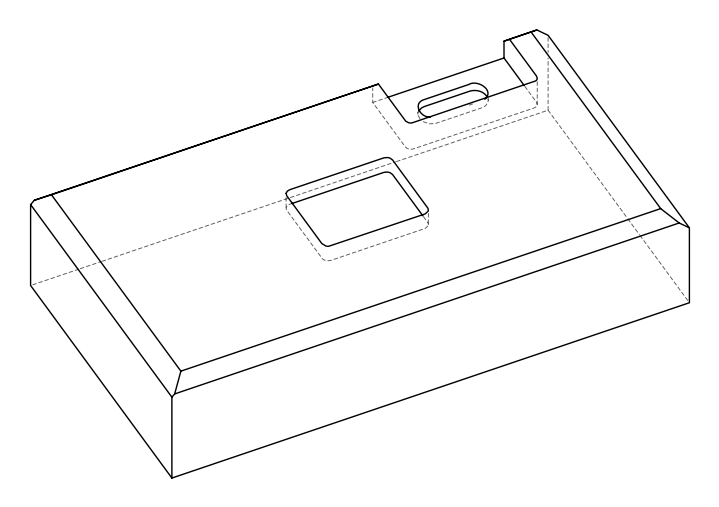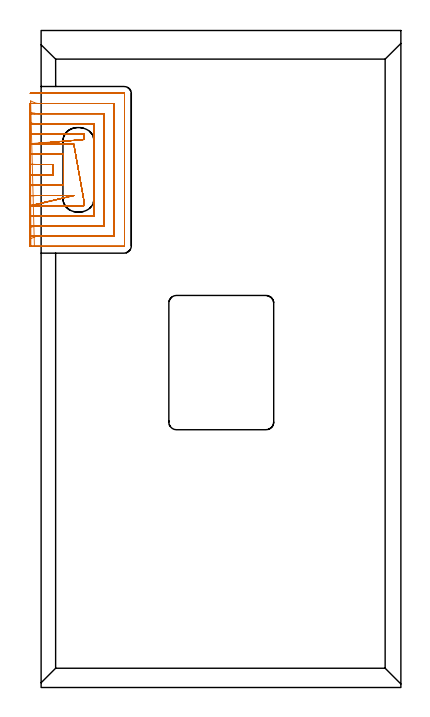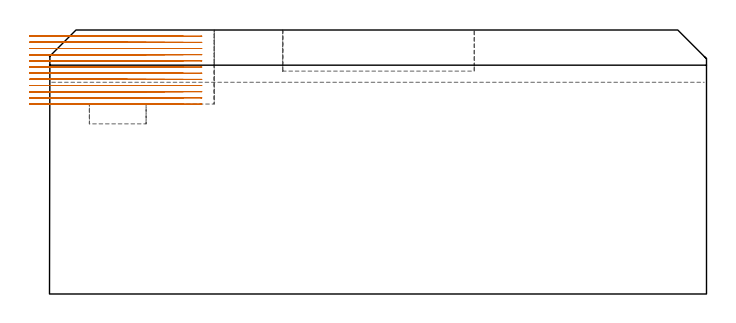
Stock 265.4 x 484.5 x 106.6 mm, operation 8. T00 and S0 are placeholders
(PLAN: 8 operations, 3 tool changes, 125.3 min)
(1 AREA_MILL | FG_CHAMFER_SURFACE | UGT0205_001 | 10.23 min | 18673 mm3)
(2 AREA_MILL_1 | FG_CHAMFER_SURFACE_1 | UGT0205_001 | 12.47 min | 26156 mm3)
(3 AREA_MILL_2 | FG_CHAMFER_SURFACE_2 | UGT0205_001 | 18.61 min | 31658 mm3)
(4 AREA_MILL_3 | FG_CHAMFER_SURFACE_3 | UGT0205_001 | 1.08 min | 2458 mm3)
(5 AREA_MILL_4 | FG_CHAMFER_SURFACE_4 | UGT0205_001 | 16.89 min | 57389 mm3)
(6 MILL_RECTANGULAR_POCKET | POCKET_RECTANGULAR_STRAIGHT | NXT0201_013 | Follow Part, ap 2.5, ae 75% | 14.51 min | 126625 mm3)
(7 MILL_RECTANGULAR_POCKET_1 | POCKET_RECTANGULAR_STRAIGHT_1 | UGT0201_010 | Follow Part, ap 4, ae 75% | 3.15 min | 50612 mm3)
(8 MILL_SLOT | SLOT_PARTIAL_RECTANGULAR | NXT0201_013 | Follow Part, ap 2.5, ae 75% | 48.41 min | 203400 mm3)
(TOOL UGT0205_001 | Chamfer Mill 20 x 3 x 45 deg. | D20 FL50 Z2)
(TOOL NXT0201_013 | ENDMILL 10mm | D10 FL30 Z4)
(TOOL UGT0201_010 | End Mill 16 mm | D16 FL22 Z2)
(OP 8 MILL_SLOT)
G17 G21 G94 G90
T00 M6
G54
G17 G0 G90 X-7.995 Y377.538 S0 M3
G43 Z116.6 H0
Z104.108
G94 G1 X-5. Y377.712 F250.
G2 X-1.961 Y377.8 R52.5 F500.
G1 X9.
Y385.7
X-1.903
G2 X-5. Y385.791 R52.5
G1 X-7.995 Y385.968 F250.
X-7.993 Y369.995
X-5. Y370.197
G2 X-1.961 Y370.3 R45. F500.
G1 X16.5
Y393.2
X-1.903
G2 X-5. Y393.307 R45.
G1 X-7.993 Y393.513 F250.
X-7.99 Y362.434
X-5. Y362.677
G2 X-1.961 Y362.8 R37.5 F500.
G1 X21.1
X24.1 F250.
X-7.985 Y354.842 F500.
X-5. Y355.146 F250.
G2 X-1.961 Y355.3 R30. F500.
G1 X31.5
Y356.411
Y359.411 F250.
X24.1 Y400.7 F500.
X21.1 F250.
X-1.903 F500.
G2 X-5. Y400.828 R37.5
G1 X-7.99 Y401.076 F250.
X31.5 Y404.089 F500.
Y407.089 F250.
Y408.2 F500.
X-1.903
G2 X-5. Y408.36 R30.
G1 X-7.984 Y408.67 F250.
X-7.972 Y347.189
X-5. Y347.594
G2 X-1.961 Y347.8 R22.5 F500.
G1 X39.
Y415.7
X-1.903
G2 X-5. Y415.914 R22.5
G1 X-7.971 Y416.327 F250.
X-7.938 Y339.381
X-5. Y339.989
G2 X-1.961 Y340.3 R15. F500.
G1 X46.5
Y423.2
X-1.903
G2 X-5. Y423.523 R15.
G1 X-7.935 Y424.143 F250.
X-7.743 Y330.941
X-5. Y332.157
G2 X-1.961 Y332.8 R7.5 F500.
G1 X54.
Y430.7
X-1.903
G2 X-5. Y431.369 R7.5
G1 X-7.732 Y432.608 F250.
X-4.961 Y325.3 F500.
X-1.961 F250.
X61.2 F500.
G3 X61.5 Y325.6 R0.3
G1 Y437.9
G3 X61.2 Y438.2 R0.3
G1 X-1.903
X-4.903 F250.
G0 X-8. Y377.773 Z101.617
G1 X-5. Y377.798
G2 X-4.562 Y377.8 R52.5 F500.
G1 X9.
Y385.7
X-4.541
G2 X-5. Y385.702 R52.5
G1 X-8. Y385.728 F250.
Y370.269
X-5. Y370.298
G2 X-4.562 Y370.3 R45. F500.
G1 X16.5
Y393.2
X-4.541
G2 X-5. Y393.202 R45.
G1 X-8. Y393.233 F250.
Y362.762
X-5. Y362.797
G2 X-4.562 Y362.8 R37.5 F500.
G1 X21.1
X24.1 F250.
X-8. Y355.253 F500.
X-5. Y355.297 F250.
G2 X-4.562 Y355.3 R30. F500.
G1 X31.5
Y356.411
Y359.411 F250.
X24.1 Y400.7 F500.
X21.1 F250.
X-4.541 F500.
G2 X-5. Y400.703 R37.5
G1 X-8. Y400.739 F250.
X31.5 Y404.089 F500.
Y407.089 F250.
Y408.2 F500.
X-4.541
G2 X-5. Y408.204 R30.
G1 X-8. Y408.249 F250.
X-7.999 Y347.737
X-5. Y347.796
G2 X-4.562 Y347.8 R22.5 F500.
G1 X39.
Y415.7
X-4.541
G2 X-5. Y415.705 R22.5
G1 X-7.999 Y415.766 F250.
Y340.206
X-5. Y340.294
G2 X-4.562 Y340.3 R15. F500.
G1 X46.5
Y423.2
X-4.541
G2 X-5. Y423.207 R15.
G1 X-7.999 Y423.299 F250.
X-7.995 Y332.612
X-5. Y332.787
G2 X-4.562 Y332.8 R7.5 F500.
G1 X54.
Y430.7
X-4.541
G2 X-5. Y430.714 R7.5
G1 X-7.994 Y430.898 F250.
X-7.562 Y325.3
X-4.562
X61.2 F500.
G3 X61.5 Y325.6 R0.3
G1 Y437.9
G3 X61.2 Y438.2 R0.3
G1 X-4.541
X-7.541 F250.
G0 X-8. Y377.8 Z99.125
G1 X-5.
X9. F500.
Y385.7
X-5.
X-8. F250.
Y370.3
X-5.
X16.5 F500.
Y393.2
X-5.
X-8. F250.
Y362.8
X-5.
X21.1 F500.
X24.1 F250.
X-8. Y355.3 F500.
X-5. F250.
X31.5 F500.
Y356.411
Y359.411 F250.
X24.1 Y400.7 F500.
X21.1 F250.
X-5. F500.
X-8. F250.
X31.5 Y404.089 F500.
Y407.089 F250.
Y408.2 F500.
X-5.
X-8. F250.
Y347.8
X-5.
X39. F500.
Y415.7
X-5.
X-8. F250.
Y340.3
X-5.
X46.5 F500.
Y423.2
X-5.
X-8. F250.
Y332.8
X-5.
X54. F500.
Y430.7
X-5.
X-8. F250.
Y325.3
X-5.
X61.2 F500.
G3 X61.5 Y325.6 R0.3
G1 Y437.9
G3 X61.2 Y438.2 R0.3
G1 X-5.
X-8. F250.
G0 Y377.8 Z96.633
G1 X-5.
X9. F500.
Y385.7
X-5.
X-8. F250.
Y370.3
X-5.
X16.5 F500.
Y393.2
X-5.
X-8. F250.
Y362.8
X-5.
X21.1 F500.
X24.1 F250.
X-8. Y355.3 F500.
X-5. F250.
X31.5 F500.
Y356.411
Y359.411 F250.
X24.1 Y400.7 F500.
X21.1 F250.
X-5. F500.
X-8. F250.
X31.5 Y404.089 F500.
Y407.089 F250.
Y408.2 F500.
X-5.
X-8. F250.
Y347.8
X-5.
X39. F500.
Y415.7
X-5.
X-8. F250.
Y340.3
X-5.
X46.5 F500.
Y423.2
X-5.
X-8. F250.
Y332.8
X-5.
X54. F500.
Y430.7
X-5.
X-8. F250.
Y325.3
X-5.
X61.2 F500.
G3 X61.5 Y325.6 R0.3
G1 Y437.9
G3 X61.2 Y438.2 R0.3
G1 X-5.
X-8. F250.
G0 Y377.8 Z94.142
G1 X-5.
X9. F500.
Y385.7
X-5.
X-8. F250.
Y370.3
X-5.
X16.5 F500.
Y393.2
X-5.
X-8. F250.
Y362.8
X-5.
X21.1 F500.
X24.1 F250.
X-8. Y355.3 F500.
X-5. F250.
X31.5 F500.
Y356.411
Y359.411 F250.
X24.1 Y400.7 F500.
X21.1 F250.
X-5. F500.
X-8. F250.
X31.5 Y404.089 F500.
Y407.089 F250.
Y408.2 F500.
X-5.
X-8. F250.
Y347.8
X-5.
X39. F500.
Y415.7
X-5.
X-8. F250.
Y340.3
X-5.
X46.5 F500.
Y423.2
X-5.
X-8. F250.
Y332.8
X-5.
X54. F500.
Y430.7
X-5.
X-8. F250.
Y325.3
X-5.
X61.2 F500.
G3 X61.5 Y325.6 R0.3
G1 Y437.9
G3 X61.2 Y438.2 R0.3
G1 X-5.
X-8. F250.
G0 Y377.8 Z91.65
G1 X-5.
X9. F500.
Y385.7
X-5.
X-8. F250.
Y370.3
X-5.
X16.5 F500.
Y393.2
X-5.
X-8. F250.
Y362.8
X-5.
X21.1 F500.
X24.1 F250.
X-8. Y355.3 F500.
X-5. F250.
X31.5 F500.
Y356.411
Y359.411 F250.
X24.1 Y400.7 F500.
X21.1 F250.
X-5. F500.
X-8. F250.
X31.5 Y404.089 F500.
Y407.089 F250.
Y408.2 F500.
X-5.
X-8. F250.
Y347.8
X-5.
X39. F500.
Y415.7
X-5.
X-8. F250.
Y340.3
X-5.
X46.5 F500.
Y423.2
X-5.
X-8. F250.
Y332.8
X-5.
X54. F500.
Y430.7
X-5.
X-8. F250.
Y325.3
X-5.
X61.2 F500.
G3 X61.5 Y325.6 R0.3
G1 Y437.9
G3 X61.2 Y438.2 R0.3
G1 X-5.
X-8. F250.
G0 Y377.8 Z89.158
G1 X-5.
X9. F500.
Y385.7
X-5.
X-8. F250.
Y370.3
X-5.
X16.5 F500.
Y393.2
X-5.
X-8. F250.
Y362.8
X-5.
X21.1 F500.
X24.1 F250.
X-8. Y355.3 F500.
X-5. F250.
X31.5 F500.
Y356.411
Y359.411 F250.
X24.1 Y400.7 F500.
X21.1 F250.
X-5. F500.
X-8. F250.
X31.5 Y404.089 F500.
Y407.089 F250.
Y408.2 F500.
X-5.
X-8. F250.
Y347.8
X-5.
X39. F500.
Y415.7
X-5.
X-8. F250.
Y340.3
X-5.
X46.5 F500.
Y423.2
X-5.
X-8. F250.
Y332.8
X-5.
X54. F500.
Y430.7
X-5.
X-8. F250.
Y325.3
X-5.
X61.2 F500.
G3 X61.5 Y325.6 R0.3
G1 Y437.9
G3 X61.2 Y438.2 R0.3
G1 X-5.
X-8. F250.
G0 Y377.8 Z86.667
G1 X-5.
X9. F500.
Y385.7
X-5.
X-8. F250.
Y370.3
X-5.
X16.5 F500.
Y393.2
X-5.
X-8. F250.
Y362.8
X-5.
X21.1 F500.
X24.1 F250.
X-8. Y355.3 F500.
X-5. F250.
X31.5 F500.
Y356.411
Y359.411 F250.
X24.1 Y400.7 F500.
X21.1 F250.
X-5. F500.
X-8. F250.
X31.5 Y404.089 F500.
Y407.089 F250.
Y408.2 F500.
X-5.
X-8. F250.
Y347.8
X-5.
X39. F500.
Y415.7
X-5.
X-8. F250.
Y340.3
X-5.
X46.5 F500.
Y423.2
X-5.
X-8. F250.
Y332.8
X-5.
X54. F500.
Y430.7
X-5.
X-8. F250.
Y325.3
X-5.
X61.2 F500.
G3 X61.5 Y325.6 R0.3
G1 Y437.9
G3 X61.2 Y438.2 R0.3
G1 X-5.
X-8. F250.
G0 Y377.8 Z84.175
G1 X-5.
X9. F500.
Y385.7
X-5.
X-8. F250.
Y370.3
X-5.
X16.5 F500.
Y393.2
X-5.
X-8. F250.
Y362.8
X-5.
X21.1 F500.
X24.1 F250.
X-8. Y355.3 F500.
X-5. F250.
X31.5 F500.
Y356.411
Y359.411 F250.
X24.1 Y400.7 F500.
X21.1 F250.
X-5. F500.
X-8. F250.
X31.5 Y404.089 F500.
Y407.089 F250.
Y408.2 F500.
X-5.
X-8. F250.
Y347.8
X-5.
X39. F500.
Y415.7
X-5.
X-8. F250.
Y340.3
X-5.
X46.5 F500.
Y423.2
X-5.
X-8. F250.
Y332.8
X-5.
X54. F500.
Y430.7
X-5.
X-8. F250.
Y325.3
X-5.
X61.2 F500.
G3 X61.5 Y325.6 R0.3
G1 Y437.9
G3 X61.2 Y438.2 R0.3
G1 X-5.
X-8. F250.
G0 Y377.8 Z81.683
G1 X-5.
X9. F500.
Y385.7
X-5.
X-8. F250.
Y370.3
X-5.
X16.5 F500.
Y393.2
X-5.
X-8. F250.
Y362.8
X-5.
X21.1 F500.
X24.1 F250.
X-8. Y355.3 F500.
X-5. F250.
X31.5 F500.
Y356.411
Y359.411 F250.
X24.1 Y400.7 F500.
X21.1 F250.
X-5. F500.
X-8. F250.
X31.5 Y404.089 F500.
Y407.089 F250.
Y408.2 F500.
X-5.
X-8. F250.
Y347.8
X-5.
X39. F500.
Y415.7
X-5.
X-8. F250.
Y340.3
X-5.
X46.5 F500.
Y423.2
X-5.
X-8. F250.
Y332.8
X-5.
X54. F500.
Y430.7
X-5.
X-8. F250.
Y325.3
X-5.
X61.2 F500.
G3 X61.5 Y325.6 R0.3
G1 Y437.9
G3 X61.2 Y438.2 R0.3
G1 X-5.
X-8. F250.
G0 Y377.8 Z79.192
G1 X-5.
X9. F500.
Y385.7
X-5.
X-8. F250.
Y370.3
X-5.
X16.5 F500.
Y393.2
X-5.
X-8. F250.
Y362.8
X-5.
X21.1 F500.
X24.1 F250.
X-8. Y355.3 F500.
X-5. F250.
X31.5 F500.
Y356.411
Y359.411 F250.
X24.1 Y400.7 F500.
X21.1 F250.
X-5. F500.
X-8. F250.
X31.5 Y404.089 F500.
Y407.089 F250.
Y408.2 F500.
X-5.
X-8. F250.
Y347.8
X-5.
X39. F500.
Y415.7
X-5.
X-8. F250.
Y340.3
X-5.
X46.5 F500.
Y423.2
X-5.
X-8. F250.
Y332.8
X-5.
X54. F500.
Y430.7
X-5.
X-8. F250.
Y325.3
X-5.
X61.2 F500.
G3 X61.5 Y325.6 R0.3
G1 Y437.9
G3 X61.2 Y438.2 R0.3
G1 X-5.
X-8. F250.
G0 Y377.8 Z76.7
G1 X-5.
X9. F500.
Y385.7
X-5.
X-8. F250.
Y370.3
X-5.
X16.5 F500.
Y393.2
X-5.
X-8. F250.
Y362.8
X-5.
X21.1 F500.
X24.1 F250.
X-8. Y355.3 F500.
X-5. F250.
X31.5 F500.
Y356.411
Y359.411 F250.
X24.099 Y400.7 F500.
X21.099 F250.
X-5. F500.
X-8. F250.
X31.5 Y404.089 F500.
Y407.089 F250.
Y408.2 F500.
X-5.
X-8. F250.
Y347.8
X-5.
X39. F500.
Y415.7
X-5.
X-8. F250.
Y340.3
X-5.
X46.5 F500.
Y423.2
X-5.
X-8. F250.
Y332.8
X-5.
X54. F500.
Y430.7
X-5.
X-8. F250.
Y325.3
X-5.
X61.2 F500.
G3 X61.5 Y325.6 R0.3
G1 Y437.9
G3 X61.2 Y438.2 R0.3
G1 X-5.
X-8. F250.
G0 Z116.6
M5
M2
